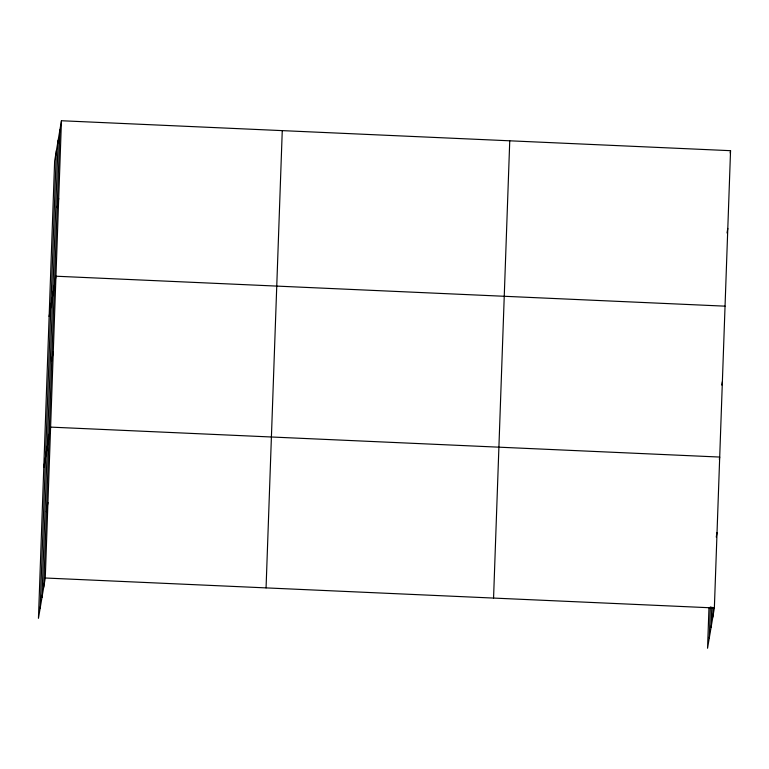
<?xml version="1.0" encoding="UTF-8"?>
<svg xmlns="http://www.w3.org/2000/svg" width="769" height="769" viewBox="0 0 769 769"><rect width="100%" height="100%" fill="white"/><g stroke="black" fill="none" stroke-linecap="round" stroke-linejoin="round"><path stroke-width="1.15" d="M40.19 608.039L56.377 150.772M41.978 597.455L58.165 140.179M43.718 587.18L59.905 129.903M61.453 120.743L54.637 161.048L38.45 618.314L45.265 578.009L61.453 120.743L730.55 150.686L714.363 607.952L707.547 648.257L708.989 607.539M266.064 587.891L282.261 130.624M493.563 598.071L509.751 140.804M709.278 637.982L710.383 606.847M711.075 627.398L711.796 607.039M712.815 617.123L713.151 607.539M57.156 207.64L58.704 198.479M49.139 316.511L55.954 276.215L725.042 306.158M51.734 360.824L53.282 351.664M43.795 467.417L50.61 427.112L719.707 457.055L719.313 459.353M46.39 511.731L47.938 502.561M730.166 152.983L730.55 150.686M727.022 233.007L727.801 228.422M721.793 385.048L722.379 381.607M716.256 537.089L717.035 532.504M45.265 578.009L714.363 607.952"/></g></svg>
